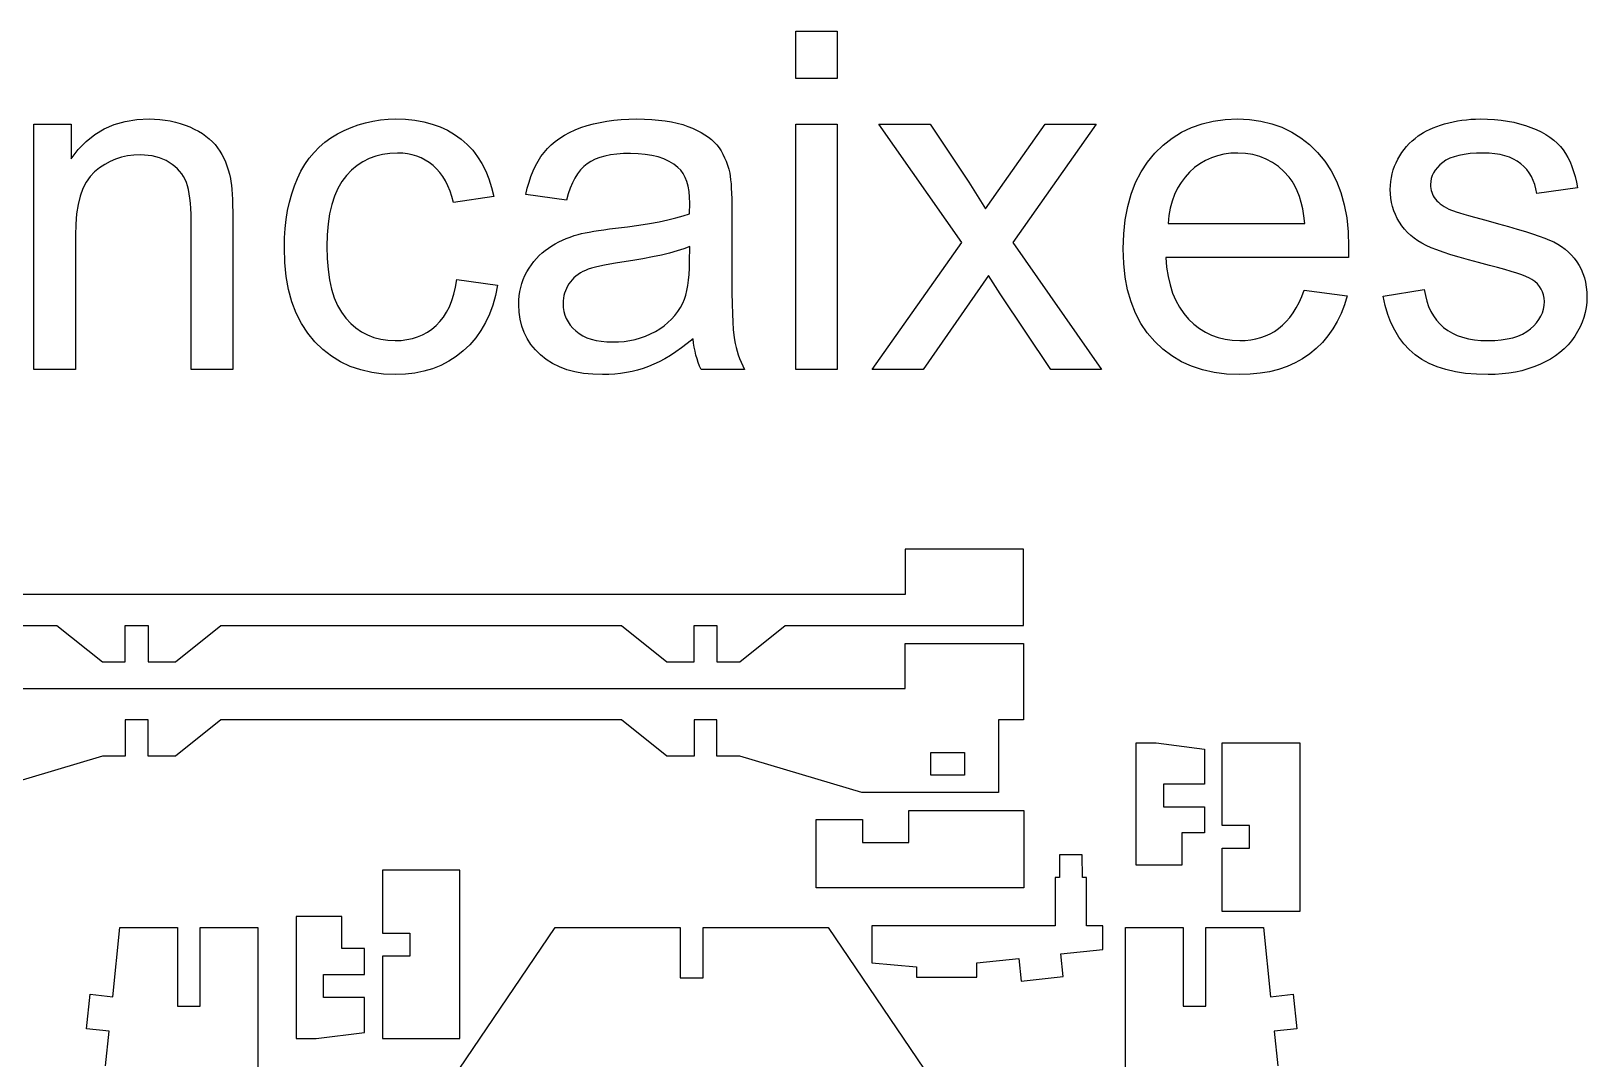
# Model space of a CAD drawing. Extents: x 205 to 1466, y -702 to 157.
# Drawn here: x 1145.7 to 1319.9, y -559.4 to -444.3 of the extents above; entities that cross this region are included whole.
import ezdxf

# ---------------------------------------------------------------- set-up
doc = ezdxf.new("R2010")
doc.units = 0
doc.layers.add('CAMADA_1', color=7, linetype='CONTINUOUS')

msp = doc.modelspace()

# ---------------------------------------------------------------- linework, layer by layer
at = {"layer": 'CAMADA_1', "color": 250}
for points in [[(1231.2872, -449.6229), (1231.2872, -444.3312), (1235.9439, -444.3312), (1235.9439, -449.6229), (1231.2872, -449.6229)], [(1231.2872, -449.6229), (1231.2872, -444.3312), (1235.9439, -444.3312), (1235.9439, -449.6229), (1231.2872, -449.6229)], [(1145.9679, -482.2196), (1145.9679, -454.7558), (1150.1483, -454.7558), (1150.1483, -458.654), (1150.9445, -457.6031), (1151.825, -456.6926), (1152.7896, -455.9225), (1153.8382, -455.2927), (1154.9707, -454.803), (1156.1871, -454.4533), (1157.4871, -454.2436), (1158.8708, -454.1737), (1159.486, -454.1877), (1160.088, -454.2298), (1160.677, -454.2998), (1161.2531, -454.3975), (1161.8164, -454.523), (1162.367, -454.676), (1162.905, -454.8566), (1163.4304, -455.0645), (1163.9335, -455.2951), (1164.4043, -455.5438), (1164.8426, -455.8102), (1165.2484, -456.0942), (1165.6214, -456.3955), (1165.9618, -456.714), (1166.2692, -457.0495), (1166.5437, -457.4017), (1166.7921, -457.7709), (1167.0215, -458.1573), (1167.2316, -458.5608), (1167.4223, -458.9815), (1167.5937, -459.419), (1167.7455, -459.8734), (1167.8777, -460.3446), (1167.9901, -460.8324), (1168.0492, -461.1867), (1168.1007, -461.6014), (1168.1446, -462.0764), (1168.1808, -462.6118), (1168.2091, -463.2075), (1168.2294, -463.8636), (1168.2417, -464.58), (1168.2458, -465.3568), (1168.2458, -482.2196), (1163.5892, -482.2196), (1163.5892, -465.5332), (1163.5809, -464.8445), (1163.556, -464.2005), (1163.5143, -463.6014), (1163.4558, -463.0472), (1163.3803, -462.5381), (1163.2878, -462.0742), (1163.1781, -461.6555), (1163.0512, -461.2822), (1162.9024, -460.9403), (1162.7272, -460.6158), (1162.5258, -460.3086), (1162.2982, -460.0189), (1162.0446, -459.7464), (1161.7651, -459.4913), (1161.4597, -459.2536), (1161.1285, -459.0333), (1160.7767, -458.8377), (1160.4095, -458.6679), (1160.0269, -458.524), (1159.6292, -458.406), (1159.2167, -458.314), (1158.7894, -458.2482), (1158.3478, -458.2086), (1157.8918, -458.1954), (1157.1638, -458.2248), (1156.4612, -458.313), (1155.7842, -458.46), (1155.1324, -458.6662), (1154.5059, -458.9314), (1153.9044, -459.2558), (1153.328, -459.6396), (1152.7765, -460.0828), (1152.2713, -460.6057), (1151.8338, -461.2351), (1151.4639, -461.9707), (1151.1615, -462.8124), (1150.9264, -463.7599), (1150.7587, -464.813), (1150.6581, -465.9716), (1150.6246, -467.2354), (1150.6246, -482.2196), (1145.9679, -482.2196)], [(1145.9679, -482.2196), (1145.9679, -454.7558), (1150.1483, -454.7558), (1150.1483, -458.654), (1150.9445, -457.6031), (1151.825, -456.6926), (1152.7896, -455.9225), (1153.8382, -455.2927), (1154.9707, -454.803), (1156.1871, -454.4533), (1157.4871, -454.2436), (1158.8708, -454.1737), (1159.486, -454.1877), (1160.088, -454.2298), (1160.677, -454.2998), (1161.2531, -454.3975), (1161.8164, -454.523), (1162.367, -454.676), (1162.905, -454.8566), (1163.4304, -455.0645), (1163.9335, -455.2951), (1164.4043, -455.5438), (1164.8426, -455.8102), (1165.2484, -456.0942), (1165.6214, -456.3955), (1165.9618, -456.714), (1166.2692, -457.0495), (1166.5437, -457.4017), (1166.7921, -457.7709), (1167.0215, -458.1573), (1167.2316, -458.5608), (1167.4223, -458.9815), (1167.5937, -459.419), (1167.7455, -459.8734), (1167.8777, -460.3446), (1167.9901, -460.8324), (1168.0492, -461.1867), (1168.1007, -461.6014), (1168.1446, -462.0764), (1168.1808, -462.6118), (1168.2091, -463.2075), (1168.2294, -463.8636), (1168.2417, -464.58), (1168.2458, -465.3568), (1168.2458, -482.2196), (1163.5892, -482.2196), (1163.5892, -465.5332), (1163.5809, -464.8445), (1163.556, -464.2005), (1163.5143, -463.6014), (1163.4558, -463.0472), (1163.3803, -462.5381), (1163.2878, -462.0742), (1163.1781, -461.6555), (1163.0512, -461.2822), (1162.9024, -460.9403), (1162.7272, -460.6158), (1162.5258, -460.3086), (1162.2982, -460.0189), (1162.0446, -459.7464), (1161.7651, -459.4913), (1161.4597, -459.2536), (1161.1285, -459.0333), (1160.7767, -458.8377), (1160.4095, -458.6679), (1160.0269, -458.524), (1159.6292, -458.406), (1159.2167, -458.314), (1158.7894, -458.2482), (1158.3478, -458.2086), (1157.8918, -458.1954), (1157.1638, -458.2248), (1156.4612, -458.313), (1155.7842, -458.46), (1155.1324, -458.6662), (1154.5059, -458.9314), (1153.9044, -459.2558), (1153.328, -459.6396), (1152.7765, -460.0828), (1152.2713, -460.6057), (1151.8338, -461.2351), (1151.4639, -461.9707), (1151.1615, -462.8124), (1150.9264, -463.7599), (1150.7587, -464.813), (1150.6581, -465.9716), (1150.6246, -467.2354), (1150.6246, -482.2196), (1145.9679, -482.2196)], [(1193.3372, -472.1654), (1197.888, -472.8004), (1197.6635, -473.9423), (1197.3668, -475.0199), (1196.9978, -476.0334), (1196.5563, -476.983), (1196.042, -477.869), (1195.4547, -478.6915), (1194.7942, -479.4508), (1194.0604, -480.147), (1193.2675, -480.77), (1192.4301, -481.3097), (1191.5486, -481.766), (1190.623, -482.1391), (1189.6535, -482.4291), (1188.6405, -482.6362), (1187.5841, -482.7603), (1186.4845, -482.8017), (1185.1132, -482.7442), (1183.8107, -482.5718), (1182.5769, -482.2845), (1181.4122, -481.8823), (1180.3164, -481.3651), (1179.2898, -480.733), (1178.3325, -479.986), (1177.4445, -479.124), (1176.6417, -478.155), (1175.9462, -477.0867), (1175.358, -475.9192), (1174.877, -474.6525), (1174.503, -473.2866), (1174.2361, -471.8215), (1174.0759, -470.2571), (1174.0226, -468.5936), (1174.0457, -467.5001), (1174.1151, -466.4419), (1174.2305, -465.4189), (1174.3919, -464.4308), (1174.5992, -463.4774), (1174.8523, -462.5586), (1175.1511, -461.674), (1175.4954, -460.8236), (1175.8865, -460.0191), (1176.3257, -459.2661), (1176.813, -458.5648), (1177.3486, -457.9154), (1177.9326, -457.3181), (1178.565, -456.773), (1179.246, -456.2805), (1179.9757, -455.8406), (1180.7347, -455.4499), (1181.5104, -455.1114), (1182.3028, -454.8249), (1183.1121, -454.5905), (1183.9383, -454.4081), (1184.7816, -454.2779), (1185.642, -454.1997), (1186.5197, -454.1737), (1187.6094, -454.2089), (1188.6492, -454.3144), (1189.6388, -454.4904), (1190.5778, -454.7371), (1191.4659, -455.0544), (1192.3029, -455.4425), (1193.0885, -455.9015), (1193.8222, -456.4315), (1194.5014, -457.0268), (1195.1169, -457.6816), (1195.6685, -458.3956), (1196.1561, -459.1689), (1196.5796, -460.0013), (1196.939, -460.8927), (1197.234, -461.843), (1197.4647, -462.8521), (1192.9667, -463.54), (1192.7893, -462.8702), (1192.5812, -462.2434), (1192.342, -461.6593), (1192.0716, -461.118), (1191.7697, -460.6192), (1191.4363, -460.1628), (1191.071, -459.7489), (1190.6737, -459.3772), (1190.2529, -459.0515), (1189.8105, -458.7688), (1189.3467, -458.5294), (1188.8613, -458.3333), (1188.3545, -458.1805), (1187.8261, -458.0713), (1187.2763, -458.0057), (1186.7049, -457.9838), (1185.8458, -458.0231), (1185.028, -458.1409), (1184.2513, -458.3373), (1183.5156, -458.6122), (1182.8209, -458.9656), (1182.1669, -459.3976), (1181.5537, -459.9082), (1180.9811, -460.4973), (1180.4664, -461.1741), (1180.0204, -461.9413), (1179.6429, -462.7993), (1179.3341, -463.7484), (1179.0939, -464.7888), (1178.9224, -465.9208), (1178.8194, -467.1449), (1178.7851, -468.4613), (1178.8182, -469.7962), (1178.9174, -471.0362), (1179.0827, -472.1812), (1179.3142, -473.2315), (1179.6119, -474.1871), (1179.9757, -475.0482), (1180.4056, -475.8148), (1180.9017, -476.487), (1181.454, -477.0732), (1182.0461, -477.5815), (1182.6777, -478.012), (1183.3491, -478.3644), (1184.0602, -478.6387), (1184.8109, -478.8347), (1185.6014, -478.9524), (1186.4315, -478.9917), (1187.105, -478.9656), (1187.7495, -478.8874), (1188.365, -478.7568), (1188.9517, -478.5739), (1189.5094, -478.3384), (1190.0381, -478.0504), (1190.5379, -477.7096), (1191.0088, -477.316), (1191.4474, -476.8708), (1191.8439, -476.3686), (1192.1982, -475.8095), (1192.5103, -475.1938), (1192.7803, -474.5214), (1193.0081, -473.7924), (1193.1937, -473.0071), (1193.3372, -472.1654)], [(1193.3372, -472.1654), (1197.888, -472.8004), (1197.6635, -473.9423), (1197.3668, -475.0199), (1196.9978, -476.0334), (1196.5563, -476.983), (1196.042, -477.869), (1195.4547, -478.6915), (1194.7942, -479.4508), (1194.0604, -480.147), (1193.2675, -480.77), (1192.4301, -481.3097), (1191.5486, -481.766), (1190.623, -482.1391), (1189.6535, -482.4291), (1188.6405, -482.6362), (1187.5841, -482.7603), (1186.4845, -482.8017), (1185.1132, -482.7442), (1183.8107, -482.5718), (1182.5769, -482.2845), (1181.4122, -481.8823), (1180.3164, -481.3651), (1179.2898, -480.733), (1178.3325, -479.986), (1177.4445, -479.124), (1176.6417, -478.155), (1175.9462, -477.0867), (1175.358, -475.9192), (1174.877, -474.6525), (1174.503, -473.2866), (1174.2361, -471.8215), (1174.0759, -470.2571), (1174.0226, -468.5936), (1174.0457, -467.5001), (1174.1151, -466.4419), (1174.2305, -465.4189), (1174.3919, -464.4308), (1174.5992, -463.4774), (1174.8523, -462.5586), (1175.1511, -461.674), (1175.4954, -460.8236), (1175.8865, -460.0191), (1176.3257, -459.2661), (1176.813, -458.5648), (1177.3486, -457.9154), (1177.9326, -457.3181), (1178.565, -456.773), (1179.246, -456.2805), (1179.9757, -455.8406), (1180.7347, -455.4499), (1181.5104, -455.1114), (1182.3028, -454.8249), (1183.1121, -454.5905), (1183.9383, -454.4081), (1184.7816, -454.2779), (1185.642, -454.1997), (1186.5197, -454.1737), (1187.6094, -454.2089), (1188.6492, -454.3144), (1189.6388, -454.4904), (1190.5778, -454.7371), (1191.4659, -455.0544), (1192.3029, -455.4425), (1193.0885, -455.9015), (1193.8222, -456.4315), (1194.5014, -457.0268), (1195.1169, -457.6816), (1195.6685, -458.3956), (1196.1561, -459.1689), (1196.5796, -460.0013), (1196.939, -460.8927), (1197.234, -461.843), (1197.4647, -462.8521), (1192.9667, -463.54), (1192.7893, -462.8702), (1192.5812, -462.2434), (1192.342, -461.6593), (1192.0716, -461.118), (1191.7697, -460.6192), (1191.4363, -460.1628), (1191.071, -459.7489), (1190.6737, -459.3772), (1190.2529, -459.0515), (1189.8105, -458.7688), (1189.3467, -458.5294), (1188.8613, -458.3333), (1188.3545, -458.1805), (1187.8261, -458.0713), (1187.2763, -458.0057), (1186.7049, -457.9838), (1185.8458, -458.0231), (1185.028, -458.1409), (1184.2513, -458.3373), (1183.5156, -458.6122), (1182.8209, -458.9656), (1182.1669, -459.3976), (1181.5537, -459.9082), (1180.9811, -460.4973), (1180.4664, -461.1741), (1180.0204, -461.9413), (1179.6429, -462.7993), (1179.3341, -463.7484), (1179.0939, -464.7888), (1178.9224, -465.9208), (1178.8194, -467.1449), (1178.7851, -468.4613), (1178.8182, -469.7962), (1178.9174, -471.0362), (1179.0827, -472.1812), (1179.3142, -473.2315), (1179.6119, -474.1871), (1179.9757, -475.0482), (1180.4056, -475.8148), (1180.9017, -476.487), (1181.454, -477.0732), (1182.0461, -477.5815), (1182.6777, -478.012), (1183.3491, -478.3644), (1184.0602, -478.6387), (1184.8109, -478.8347), (1185.6014, -478.9524), (1186.4315, -478.9917), (1187.105, -478.9656), (1187.7495, -478.8874), (1188.365, -478.7568), (1188.9517, -478.5739), (1189.5094, -478.3384), (1190.0381, -478.0504), (1190.5379, -477.7096), (1191.0088, -477.316), (1191.4474, -476.8708), (1191.8439, -476.3686), (1192.1982, -475.8095), (1192.5103, -475.1938), (1192.7803, -474.5214), (1193.0081, -473.7924), (1193.1937, -473.0071), (1193.3372, -472.1654)], [(1219.7955, -478.78), (1219.1502, -479.3117), (1218.5108, -479.8022), (1217.8773, -480.2519), (1217.25, -480.6608), (1216.6289, -481.0291), (1216.014, -481.3572), (1215.4056, -481.6452), (1214.8037, -481.8933), (1214.1997, -482.107), (1213.5848, -482.2919), (1212.959, -482.4481), (1212.3221, -482.5757), (1211.674, -482.6747), (1211.0147, -482.7453), (1210.3441, -482.7876), (1209.6619, -482.8017), (1208.5635, -482.7674), (1207.5304, -482.6643), (1206.5626, -482.4924), (1205.6601, -482.2516), (1204.8229, -481.9417), (1204.0511, -481.5627), (1203.3446, -481.1144), (1202.7034, -480.5968), (1202.1329, -480.0284), (1201.6384, -479.4212), (1201.2201, -478.7754), (1200.8778, -478.091), (1200.6115, -477.3681), (1200.4213, -476.607), (1200.3072, -475.8075), (1200.2692, -474.97), (1200.2837, -474.4727), (1200.3269, -473.9861), (1200.399, -473.5103), (1200.4996, -473.0452), (1200.6288, -472.5909), (1200.7864, -472.1473), (1200.9723, -471.7144), (1201.1864, -471.2923), (1201.4266, -470.8863), (1201.6842, -470.5016), (1201.9591, -470.138), (1202.2514, -469.7952), (1202.561, -469.4731), (1202.888, -469.1715), (1203.2324, -468.8901), (1203.5941, -468.6288), (1203.9732, -468.3849), (1204.3633, -468.156), (1204.7646, -467.9422), (1205.1772, -467.7436), (1205.6014, -467.5602), (1206.0374, -467.3923), (1206.4854, -467.2399), (1206.9455, -467.1031), (1207.3113, -467.0142), (1207.7209, -466.926), (1208.1741, -466.8384), (1208.6708, -466.7514), (1209.2109, -466.6647), (1209.7944, -466.5784), (1210.421, -466.4923), (1211.0907, -466.4063), (1212.4537, -466.2364), (1213.7246, -466.0577), (1214.903, -465.8703), (1215.9888, -465.6743), (1216.9816, -465.4701), (1217.881, -465.2579), (1218.6868, -465.0378), (1219.3986, -464.81), (1219.425, -463.6017), (1219.4043, -462.92), (1219.3423, -462.2904), (1219.239, -461.7128), (1219.0943, -461.1874), (1218.9083, -460.714), (1218.6809, -460.2928), (1218.4122, -459.9236), (1218.1021, -459.6065), (1217.6284, -459.2377), (1217.1001, -458.9185), (1216.5176, -458.6486), (1215.8807, -458.428), (1215.1897, -458.2567), (1214.4447, -458.1344), (1213.6457, -458.0611), (1212.7928, -458.0367), (1211.9962, -458.0549), (1211.2534, -458.1093), (1210.5646, -458.1999), (1209.9298, -458.3266), (1209.3492, -458.4893), (1208.8228, -458.6878), (1208.3508, -458.9221), (1207.9333, -459.192), (1207.5529, -459.5075), (1207.1988, -459.8784), (1206.8707, -460.305), (1206.5685, -460.7872), (1206.2919, -461.3253), (1206.0407, -461.9193), (1205.8148, -462.5693), (1205.6138, -463.2754), (1201.063, -462.6404), (1201.2309, -461.9269), (1201.4236, -461.2482), (1201.6414, -460.6044), (1201.8843, -459.9957), (1202.1524, -459.4221), (1202.4459, -458.8837), (1202.7647, -458.3807), (1203.1091, -457.9132), (1203.4861, -457.4766), (1203.9028, -457.0663), (1204.3592, -456.682), (1204.8553, -456.3235), (1205.3911, -455.9907), (1205.9666, -455.6833), (1206.5817, -455.4011), (1207.2366, -455.1439), (1207.922, -454.9174), (1208.6351, -454.7207), (1209.3758, -454.554), (1210.1437, -454.4174), (1210.9384, -454.3109), (1211.7597, -454.2348), (1212.6072, -454.189), (1213.4807, -454.1737), (1214.3402, -454.1865), (1215.159, -454.2251), (1215.9372, -454.2895), (1216.6745, -454.3799), (1217.3708, -454.4963), (1218.0262, -454.6389), (1218.6404, -454.8077), (1219.2134, -455.0028), (1219.7446, -455.2174), (1220.24, -455.4446), (1220.6995, -455.6846), (1221.1228, -455.9376), (1221.5097, -456.2039), (1221.86, -456.4836), (1222.1736, -456.777), (1222.4501, -457.0842), (1222.6986, -457.4087), (1222.928, -457.7539), (1223.1384, -458.1198), (1223.3298, -458.5063), (1223.5022, -458.9135), (1223.6556, -459.3414), (1223.79, -459.79), (1223.9053, -460.2592), (1223.9582, -460.5866), (1224.0044, -460.9734), (1224.0438, -461.4196), (1224.0762, -461.925), (1224.1016, -462.4894), (1224.1199, -463.113), (1224.1309, -463.7954), (1224.1346, -464.5366), (1224.1346, -470.7102), (1224.1391, -472.2531), (1224.1528, -473.6473), (1224.1755, -474.8932), (1224.2074, -475.9908), (1224.2483, -476.9405), (1224.2983, -477.7423), (1224.3575, -478.3966), (1224.4257, -478.9035), (1224.5046, -479.3343), (1224.6022, -479.7602), (1224.7182, -480.1814), (1224.8523, -480.5979), (1225.0042, -481.0099), (1225.1735, -481.4175), (1225.36, -481.8206), (1225.5634, -482.2196), (1220.695, -482.2196), (1220.5276, -481.8446), (1220.3759, -481.4539), (1220.2399, -481.0476), (1220.1196, -480.6255), (1220.015, -480.1877), (1219.9261, -479.7342), (1219.853, -479.2649), (1219.7955, -478.78)], [(1219.7955, -478.78), (1219.1502, -479.3117), (1218.5108, -479.8022), (1217.8773, -480.2519), (1217.25, -480.6608), (1216.6289, -481.0291), (1216.014, -481.3572), (1215.4056, -481.6452), (1214.8037, -481.8933), (1214.1997, -482.107), (1213.5848, -482.2919), (1212.959, -482.4481), (1212.3221, -482.5757), (1211.674, -482.6747), (1211.0147, -482.7453), (1210.3441, -482.7876), (1209.6619, -482.8017), (1208.5635, -482.7674), (1207.5304, -482.6643), (1206.5626, -482.4924), (1205.6601, -482.2516), (1204.8229, -481.9417), (1204.0511, -481.5627), (1203.3446, -481.1144), (1202.7034, -480.5968), (1202.1329, -480.0284), (1201.6384, -479.4212), (1201.2201, -478.7754), (1200.8778, -478.091), (1200.6115, -477.3681), (1200.4213, -476.607), (1200.3072, -475.8075), (1200.2692, -474.97), (1200.2837, -474.4727), (1200.3269, -473.9861), (1200.399, -473.5103), (1200.4996, -473.0452), (1200.6288, -472.5909), (1200.7864, -472.1473), (1200.9723, -471.7144), (1201.1864, -471.2923), (1201.4266, -470.8863), (1201.6842, -470.5016), (1201.9591, -470.138), (1202.2514, -469.7952), (1202.561, -469.4731), (1202.888, -469.1715), (1203.2324, -468.8901), (1203.5941, -468.6288), (1203.9732, -468.3849), (1204.3633, -468.156), (1204.7646, -467.9422), (1205.1772, -467.7436), (1205.6014, -467.5602), (1206.0374, -467.3923), (1206.4854, -467.2399), (1206.9455, -467.1031), (1207.3113, -467.0142), (1207.7209, -466.926), (1208.1741, -466.8384), (1208.6708, -466.7514), (1209.2109, -466.6647), (1209.7944, -466.5784), (1210.421, -466.4923), (1211.0907, -466.4063), (1212.4537, -466.2364), (1213.7246, -466.0577), (1214.903, -465.8703), (1215.9888, -465.6743), (1216.9816, -465.4701), (1217.881, -465.2579), (1218.6868, -465.0378), (1219.3986, -464.81), (1219.425, -463.6017), (1219.4043, -462.92), (1219.3423, -462.2904), (1219.239, -461.7128), (1219.0943, -461.1874), (1218.9083, -460.714), (1218.6809, -460.2928), (1218.4122, -459.9236), (1218.1021, -459.6065), (1217.6284, -459.2377), (1217.1001, -458.9185), (1216.5176, -458.6486), (1215.8807, -458.428), (1215.1897, -458.2567), (1214.4447, -458.1344), (1213.6457, -458.0611), (1212.7928, -458.0367), (1211.9962, -458.0549), (1211.2534, -458.1093), (1210.5646, -458.1999), (1209.9298, -458.3266), (1209.3492, -458.4893), (1208.8228, -458.6878), (1208.3508, -458.9221), (1207.9333, -459.192), (1207.5529, -459.5075), (1207.1988, -459.8784), (1206.8707, -460.305), (1206.5685, -460.7872), (1206.2919, -461.3253), (1206.0407, -461.9193), (1205.8148, -462.5693), (1205.6138, -463.2754), (1201.063, -462.6404), (1201.2309, -461.9269), (1201.4236, -461.2482), (1201.6414, -460.6044), (1201.8843, -459.9957), (1202.1524, -459.4221), (1202.4459, -458.8837), (1202.7647, -458.3807), (1203.1091, -457.9132), (1203.4861, -457.4766), (1203.9028, -457.0663), (1204.3592, -456.682), (1204.8553, -456.3235), (1205.3911, -455.9907), (1205.9666, -455.6833), (1206.5817, -455.4011), (1207.2366, -455.1439), (1207.922, -454.9174), (1208.6351, -454.7207), (1209.3758, -454.554), (1210.1437, -454.4174), (1210.9384, -454.3109), (1211.7597, -454.2348), (1212.6072, -454.189), (1213.4807, -454.1737), (1214.3402, -454.1865), (1215.159, -454.2251), (1215.9372, -454.2895), (1216.6745, -454.3799), (1217.3708, -454.4963), (1218.0262, -454.6389), (1218.6404, -454.8077), (1219.2134, -455.0028), (1219.7446, -455.2174), (1220.24, -455.4446), (1220.6995, -455.6846), (1221.1228, -455.9376), (1221.5097, -456.2039), (1221.86, -456.4836), (1222.1736, -456.777), (1222.4501, -457.0842), (1222.6986, -457.4087), (1222.928, -457.7539), (1223.1384, -458.1198), (1223.3298, -458.5063), (1223.5022, -458.9135), (1223.6556, -459.3414), (1223.79, -459.79), (1223.9053, -460.2592), (1223.9582, -460.5866), (1224.0044, -460.9734), (1224.0438, -461.4196), (1224.0762, -461.925), (1224.1016, -462.4894), (1224.1199, -463.113), (1224.1309, -463.7954), (1224.1346, -464.5366), (1224.1346, -470.7102), (1224.1391, -472.2531), (1224.1528, -473.6473), (1224.1755, -474.8932), (1224.2074, -475.9908), (1224.2483, -476.9405), (1224.2983, -477.7423), (1224.3575, -478.3966), (1224.4257, -478.9035), (1224.5046, -479.3343), (1224.6022, -479.7602), (1224.7182, -480.1814), (1224.8523, -480.5979), (1225.0042, -481.0099), (1225.1735, -481.4175), (1225.36, -481.8206), (1225.5634, -482.2196), (1220.695, -482.2196), (1220.5276, -481.8446), (1220.3759, -481.4539), (1220.2399, -481.0476), (1220.1196, -480.6255), (1220.015, -480.1877), (1219.9261, -479.7342), (1219.853, -479.2649), (1219.7955, -478.78)], [(1288.2343, -473.3296), (1293.0497, -473.9646), (1292.738, -474.9841), (1292.3653, -475.9454), (1291.9315, -476.8485), (1291.4369, -477.6931), (1290.8815, -478.4789), (1290.2654, -479.2059), (1289.5888, -479.8737), (1288.8517, -480.4822), (1288.0579, -481.025), (1287.2111, -481.4957), (1286.3112, -481.8944), (1285.3581, -482.2207), (1284.3516, -482.4747), (1283.2917, -482.6563), (1282.1783, -482.7653), (1281.0112, -482.8017), (1279.5486, -482.7438), (1278.1636, -482.5702), (1276.8564, -482.2808), (1275.627, -481.8757), (1274.4752, -481.3548), (1273.4011, -480.7181), (1272.4048, -479.9657), (1271.4862, -479.0975), (1270.6614, -478.1277), (1269.9466, -477.0638), (1269.3418, -475.9061), (1268.847, -474.6547), (1268.4621, -473.3099), (1268.1871, -471.8719), (1268.0222, -470.3408), (1267.9672, -468.717), (1268.0226, -467.0386), (1268.1889, -465.4563), (1268.4662, -463.9703), (1268.8547, -462.5809), (1269.3543, -461.2882), (1269.9652, -460.0925), (1270.6876, -458.9938), (1271.5215, -457.9926), (1272.4442, -457.0967), (1273.4331, -456.3206), (1274.4881, -455.6642), (1275.6093, -455.1274), (1276.7966, -454.71), (1278.0501, -454.412), (1279.3697, -454.2333), (1280.7554, -454.1737), (1282.0965, -454.232), (1283.3748, -454.407), (1284.5902, -454.6988), (1285.7428, -455.1075), (1286.8326, -455.6332), (1287.8595, -456.2759), (1288.8236, -457.0359), (1289.7248, -457.9132), (1290.5404, -458.8967), (1291.2477, -459.9753), (1291.8464, -461.149), (1292.3365, -462.4177), (1292.7178, -463.7816), (1292.9904, -465.2405), (1293.1539, -466.7945), (1293.2085, -468.4436), (1293.182, -469.6783), (1272.7297, -469.6783), (1272.8273, -470.7734), (1272.988, -471.803), (1273.2119, -472.7668), (1273.4992, -473.6648), (1273.8503, -474.4965), (1274.2652, -475.2619), (1274.7441, -475.9607), (1275.2874, -476.5928), (1275.8777, -477.1542), (1276.5042, -477.6411), (1277.1666, -478.0533), (1277.8648, -478.3909), (1278.5986, -478.6536), (1279.3677, -478.8414), (1280.172, -478.9541), (1281.0112, -478.9917), (1281.6379, -478.9706), (1282.2413, -478.9074), (1282.8214, -478.8019), (1283.3781, -478.6544), (1283.9112, -478.4646), (1284.4206, -478.2327), (1284.9062, -477.9586), (1285.368, -477.6423), (1285.8091, -477.2797), (1286.2264, -476.8667), (1286.6199, -476.4033), (1286.9897, -475.8895), (1287.3359, -475.3251), (1287.6587, -474.7104), (1287.9581, -474.0452), (1288.2343, -473.3296)], [(1288.2343, -473.3296), (1293.0497, -473.9646), (1292.738, -474.9841), (1292.3653, -475.9454), (1291.9315, -476.8485), (1291.4369, -477.6931), (1290.8815, -478.4789), (1290.2654, -479.2059), (1289.5888, -479.8737), (1288.8517, -480.4822), (1288.0579, -481.025), (1287.2111, -481.4957), (1286.3112, -481.8944), (1285.3581, -482.2207), (1284.3516, -482.4747), (1283.2917, -482.6563), (1282.1783, -482.7653), (1281.0112, -482.8017), (1279.5486, -482.7438), (1278.1636, -482.5702), (1276.8564, -482.2808), (1275.627, -481.8757), (1274.4752, -481.3548), (1273.4011, -480.7181), (1272.4048, -479.9657), (1271.4862, -479.0975), (1270.6614, -478.1277), (1269.9466, -477.0638), (1269.3418, -475.9061), (1268.847, -474.6547), (1268.4621, -473.3099), (1268.1871, -471.8719), (1268.0222, -470.3408), (1267.9672, -468.717), (1268.0226, -467.0386), (1268.1889, -465.4563), (1268.4662, -463.9703), (1268.8547, -462.5809), (1269.3543, -461.2882), (1269.9652, -460.0925), (1270.6876, -458.9938), (1271.5215, -457.9926), (1272.4442, -457.0967), (1273.4331, -456.3206), (1274.4881, -455.6642), (1275.6093, -455.1274), (1276.7966, -454.71), (1278.0501, -454.412), (1279.3697, -454.2333), (1280.7554, -454.1737), (1282.0965, -454.232), (1283.3748, -454.407), (1284.5902, -454.6988), (1285.7428, -455.1075), (1286.8326, -455.6332), (1287.8595, -456.2759), (1288.8236, -457.0359), (1289.7248, -457.9132), (1290.5404, -458.8967), (1291.2477, -459.9753), (1291.8464, -461.149), (1292.3365, -462.4177), (1292.7178, -463.7816), (1292.9904, -465.2405), (1293.1539, -466.7945), (1293.2085, -468.4436), (1293.182, -469.6783), (1272.7297, -469.6783), (1272.8273, -470.7734), (1272.988, -471.803), (1273.2119, -472.7668), (1273.4992, -473.6648), (1273.8503, -474.4965), (1274.2652, -475.2619), (1274.7441, -475.9607), (1275.2874, -476.5928), (1275.8777, -477.1542), (1276.5042, -477.6411), (1277.1666, -478.0533), (1277.8648, -478.3909), (1278.5986, -478.6536), (1279.3677, -478.8414), (1280.172, -478.9541), (1281.0112, -478.9917), (1281.6379, -478.9706), (1282.2413, -478.9074), (1282.8214, -478.8019), (1283.3781, -478.6544), (1283.9112, -478.4646), (1284.4206, -478.2327), (1284.9062, -477.9586), (1285.368, -477.6423), (1285.8091, -477.2797), (1286.2264, -476.8667), (1286.6199, -476.4033), (1286.9897, -475.8895), (1287.3359, -475.3251), (1287.6587, -474.7104), (1287.9581, -474.0452), (1288.2343, -473.3296)], [(1297.0802, -474.0175), (1301.684, -473.2767), (1301.8018, -473.9477), (1301.9633, -474.5782), (1302.1684, -475.1685), (1302.4171, -475.7186), (1302.7091, -476.2285), (1303.0445, -476.6985), (1303.423, -477.1285), (1303.8447, -477.5188), (1304.3102, -477.8632), (1304.8201, -478.162), (1305.3742, -478.4151), (1305.9724, -478.6224), (1306.6144, -478.7838), (1307.3, -478.8992), (1308.0291, -478.9686), (1308.8013, -478.9917), (1309.5789, -478.9714), (1310.3046, -478.9105), (1310.9784, -478.8089), (1311.6004, -478.6665), (1312.1707, -478.4831), (1312.6894, -478.2587), (1313.1567, -477.9932), (1313.5726, -477.6864), (1313.9356, -477.3549), (1314.2505, -477.0085), (1314.5172, -476.6475), (1314.7357, -476.272), (1314.9058, -475.8819), (1315.0274, -475.4775), (1315.1004, -475.0589), (1315.1248, -474.6261), (1315.1029, -474.2429), (1315.0373, -473.8804), (1314.9281, -473.5388), (1314.7753, -473.2182), (1314.5792, -472.9187), (1314.3397, -472.6404), (1314.0571, -472.3834), (1313.7313, -472.1478), (1313.4428, -471.9874), (1313.0666, -471.8168), (1312.6027, -471.6359), (1312.0512, -471.4444), (1311.4121, -471.2422), (1310.6853, -471.0291), (1309.8709, -470.8048), (1308.9688, -470.5691), (1307.7413, -470.2537), (1306.6121, -469.949), (1305.5808, -469.655), (1304.6473, -469.3719), (1303.8113, -469.0994), (1303.0727, -468.8377), (1302.4313, -468.5868), (1301.8868, -468.3466), (1301.4089, -468.0977), (1300.9608, -467.8271), (1300.5424, -467.5346), (1300.1538, -467.2199), (1299.7949, -466.8829), (1299.4659, -466.5234), (1299.1665, -466.1412), (1298.897, -465.736), (1298.6581, -465.3168), (1298.4507, -464.8862), (1298.2749, -464.4442), (1298.1308, -463.9909), (1298.0186, -463.5264), (1297.9383, -463.0509), (1297.8901, -462.5645), (1297.874, -462.0672), (1297.8872, -461.612), (1297.9268, -461.1658), (1297.9926, -460.7285), (1298.0846, -460.3), (1298.2026, -459.8802), (1298.3465, -459.4689), (1298.5163, -459.0661), (1298.7118, -458.6717), (1298.9326, -458.2897), (1299.1717, -457.9243), (1299.4291, -457.5753), (1299.7051, -457.243), (1299.9997, -456.9271), (1300.313, -456.6278), (1300.6451, -456.345), (1300.9961, -456.0788), (1301.2797, -455.8841), (1301.5879, -455.6968), (1301.9208, -455.5169), (1302.2782, -455.3446), (1302.6599, -455.1796), (1303.066, -455.0221), (1303.4963, -454.872), (1303.9506, -454.7294), (1304.424, -454.5992), (1304.905, -454.4863), (1305.3939, -454.3908), (1305.8909, -454.3127), (1306.3961, -454.2519), (1306.9098, -454.2084), (1307.4321, -454.1824), (1307.9634, -454.1737), (1308.758, -454.1882), (1309.5278, -454.2317), (1310.2727, -454.3044), (1310.9929, -454.4063), (1311.6883, -454.5376), (1312.3588, -454.6983), (1313.0046, -454.8886), (1313.6255, -455.1086), (1314.2171, -455.3508), (1314.7683, -455.6144), (1315.2792, -455.899), (1315.7499, -456.2044), (1316.1805, -456.5306), (1316.5711, -456.8772), (1316.9218, -457.2441), (1317.2327, -457.631), (1317.5097, -458.0477), (1317.7649, -458.4976), (1317.9982, -458.9808), (1318.2094, -459.4974), (1318.3983, -460.0475), (1318.5647, -460.6311), (1318.7083, -461.2485), (1318.829, -461.8996), (1314.2781, -462.5346), (1314.1835, -462.0133), (1314.0517, -461.521), (1313.883, -461.0579), (1313.6773, -460.6241), (1313.4349, -460.2196), (1313.1557, -459.8445), (1312.84, -459.499), (1312.4878, -459.1832), (1312.0983, -458.9012), (1311.6707, -458.6572), (1311.2049, -458.451), (1310.7007, -458.2825), (1310.1581, -458.1517), (1309.577, -458.0583), (1308.9572, -458.0024), (1308.2986, -457.9838), (1307.5297, -458.0003), (1306.8172, -458.0499), (1306.1613, -458.1326), (1305.5623, -458.2484), (1305.0204, -458.3972), (1304.5357, -458.5791), (1304.1085, -458.794), (1303.7389, -459.0421), (1303.4194, -459.3124), (1303.1421, -459.5943), (1302.9072, -459.8875), (1302.7148, -460.1919), (1302.5649, -460.5076), (1302.4578, -460.8343), (1302.3934, -461.1719), (1302.3719, -461.5204), (1302.3806, -461.7428), (1302.4068, -461.9601), (1302.4505, -462.1723), (1302.5119, -462.3792), (1302.5911, -462.5807), (1302.6881, -462.7767), (1302.8032, -462.9671), (1302.9363, -463.1519), (1303.0885, -463.3334), (1303.2606, -463.5073), (1303.4528, -463.6736), (1303.6651, -463.8322), (1303.8976, -463.9828), (1304.1506, -464.1256), (1304.4239, -464.2602), (1304.7179, -464.3867), (1304.935, -464.4632), (1305.2359, -464.5603), (1305.6209, -464.6781), (1306.0904, -464.8166), (1306.6446, -464.9758), (1307.2839, -465.1556), (1308.0086, -465.3561), (1308.8189, -465.5773), (1310.0029, -465.8977), (1311.0943, -466.2037), (1312.0931, -466.4954), (1312.9993, -466.7723), (1313.8129, -467.0344), (1314.5339, -467.2814), (1315.1623, -467.513), (1315.6981, -467.7292), (1316.1744, -467.9499), (1316.6241, -468.1952), (1317.0475, -468.4646), (1317.4443, -468.7578), (1317.8147, -469.0747), (1318.1587, -469.4147), (1318.4762, -469.7778), (1318.7672, -470.1634), (1319.0306, -470.5756), (1319.2585, -471.0119), (1319.4511, -471.4723), (1319.6084, -471.9571), (1319.7306, -472.4662), (1319.8177, -472.9998), (1319.8699, -473.5581), (1319.8873, -474.141), (1319.8662, -474.7156), (1319.8028, -475.282), (1319.6971, -475.8401), (1319.5489, -476.39), (1319.358, -476.9315), (1319.1246, -477.4648), (1318.8483, -477.9898), (1318.5291, -478.5066), (1318.1698, -479.0048), (1317.7734, -479.474), (1317.3397, -479.9143), (1316.8688, -480.3256), (1316.3608, -480.708), (1315.8155, -481.0615), (1315.233, -481.386), (1314.6133, -481.6816), (1313.9613, -481.945), (1313.2887, -482.1729), (1312.5954, -482.3655), (1311.8815, -482.5228), (1311.1468, -482.645), (1310.3915, -482.7321), (1309.6156, -482.7843), (1308.8189, -482.8017), (1307.522, -482.767), (1306.304, -482.6629), (1305.1648, -482.4896), (1304.1049, -482.2472), (1303.1243, -481.9357), (1302.2233, -481.5552), (1301.4021, -481.106), (1300.6609, -480.588), (1299.9916, -479.9993), (1299.3858, -479.3443), (1298.8435, -478.623), (1298.3646, -477.8352), (1297.9489, -476.9809), (1297.5963, -476.0599), (1297.3068, -475.0721), (1297.0802, -474.0175)], [(1297.0802, -474.0175), (1301.684, -473.2767), (1301.8018, -473.9477), (1301.9633, -474.5782), (1302.1684, -475.1685), (1302.4171, -475.7186), (1302.7091, -476.2285), (1303.0445, -476.6985), (1303.423, -477.1285), (1303.8447, -477.5188), (1304.3102, -477.8632), (1304.8201, -478.162), (1305.3742, -478.4151), (1305.9724, -478.6224), (1306.6144, -478.7838), (1307.3, -478.8992), (1308.0291, -478.9686), (1308.8013, -478.9917), (1309.5789, -478.9714), (1310.3046, -478.9105), (1310.9784, -478.8089), (1311.6004, -478.6665), (1312.1707, -478.4831), (1312.6894, -478.2587), (1313.1567, -477.9932), (1313.5726, -477.6864), (1313.9356, -477.3549), (1314.2505, -477.0085), (1314.5172, -476.6475), (1314.7357, -476.272), (1314.9058, -475.8819), (1315.0274, -475.4775), (1315.1004, -475.0589), (1315.1248, -474.6261), (1315.1029, -474.2429), (1315.0373, -473.8804), (1314.9281, -473.5388), (1314.7753, -473.2182), (1314.5792, -472.9187), (1314.3397, -472.6404), (1314.0571, -472.3834), (1313.7313, -472.1478), (1313.4428, -471.9874), (1313.0666, -471.8168), (1312.6027, -471.6359), (1312.0512, -471.4444), (1311.4121, -471.2422), (1310.6853, -471.0291), (1309.8709, -470.8048), (1308.9688, -470.5691), (1307.7413, -470.2537), (1306.6121, -469.949), (1305.5808, -469.655), (1304.6473, -469.3719), (1303.8113, -469.0994), (1303.0727, -468.8377), (1302.4313, -468.5868), (1301.8868, -468.3466), (1301.4089, -468.0977), (1300.9608, -467.8271), (1300.5424, -467.5346), (1300.1538, -467.2199), (1299.7949, -466.8829), (1299.4659, -466.5234), (1299.1665, -466.1412), (1298.897, -465.736), (1298.6581, -465.3168), (1298.4507, -464.8862), (1298.2749, -464.4442), (1298.1308, -463.9909), (1298.0186, -463.5264), (1297.9383, -463.0509), (1297.8901, -462.5645), (1297.874, -462.0672), (1297.8872, -461.612), (1297.9268, -461.1658), (1297.9926, -460.7285), (1298.0846, -460.3), (1298.2026, -459.8802), (1298.3465, -459.4689), (1298.5163, -459.0661), (1298.7118, -458.6717), (1298.9326, -458.2897), (1299.1717, -457.9243), (1299.4291, -457.5753), (1299.7051, -457.243), (1299.9997, -456.9271), (1300.313, -456.6278), (1300.6451, -456.345), (1300.9961, -456.0788), (1301.2797, -455.8841), (1301.5879, -455.6968), (1301.9208, -455.5169), (1302.2782, -455.3446), (1302.6599, -455.1796), (1303.066, -455.0221), (1303.4963, -454.872), (1303.9506, -454.7294), (1304.424, -454.5992), (1304.905, -454.4863), (1305.3939, -454.3908), (1305.8909, -454.3127), (1306.3961, -454.2519), (1306.9098, -454.2084), (1307.4321, -454.1824), (1307.9634, -454.1737), (1308.758, -454.1882), (1309.5278, -454.2317), (1310.2727, -454.3044), (1310.9929, -454.4063), (1311.6883, -454.5376), (1312.3588, -454.6983), (1313.0046, -454.8886), (1313.6255, -455.1086), (1314.2171, -455.3508), (1314.7683, -455.6144), (1315.2792, -455.899), (1315.7499, -456.2044), (1316.1805, -456.5306), (1316.5711, -456.8772), (1316.9218, -457.2441), (1317.2327, -457.631), (1317.5097, -458.0477), (1317.7649, -458.4976), (1317.9982, -458.9808), (1318.2094, -459.4974), (1318.3983, -460.0475), (1318.5647, -460.6311), (1318.7083, -461.2485), (1318.829, -461.8996), (1314.2781, -462.5346), (1314.1835, -462.0133), (1314.0517, -461.521), (1313.883, -461.0579), (1313.6773, -460.6241), (1313.4349, -460.2196), (1313.1557, -459.8445), (1312.84, -459.499), (1312.4878, -459.1832), (1312.0983, -458.9012), (1311.6707, -458.6572), (1311.2049, -458.451), (1310.7007, -458.2825), (1310.1581, -458.1517), (1309.577, -458.0583), (1308.9572, -458.0024), (1308.2986, -457.9838), (1307.5297, -458.0003), (1306.8172, -458.0499), (1306.1613, -458.1326), (1305.5623, -458.2484), (1305.0204, -458.3972), (1304.5357, -458.5791), (1304.1085, -458.794), (1303.7389, -459.0421), (1303.4194, -459.3124), (1303.1421, -459.5943), (1302.9072, -459.8875), (1302.7148, -460.1919), (1302.5649, -460.5076), (1302.4578, -460.8343), (1302.3934, -461.1719), (1302.3719, -461.5204), (1302.3806, -461.7428), (1302.4068, -461.9601), (1302.4505, -462.1723), (1302.5119, -462.3792), (1302.5911, -462.5807), (1302.6881, -462.7767), (1302.8032, -462.9671), (1302.9363, -463.1519), (1303.0885, -463.3334), (1303.2606, -463.5073), (1303.4528, -463.6736), (1303.6651, -463.8322), (1303.8976, -463.9828), (1304.1506, -464.1256), (1304.4239, -464.2602), (1304.7179, -464.3867), (1304.935, -464.4632), (1305.2359, -464.5603), (1305.6209, -464.6781), (1306.0904, -464.8166), (1306.6446, -464.9758), (1307.2839, -465.1556), (1308.0086, -465.3561), (1308.8189, -465.5773), (1310.0029, -465.8977), (1311.0943, -466.2037), (1312.0931, -466.4954), (1312.9993, -466.7723), (1313.8129, -467.0344), (1314.5339, -467.2814), (1315.1623, -467.513), (1315.6981, -467.7292), (1316.1744, -467.9499), (1316.6241, -468.1952), (1317.0475, -468.4646), (1317.4443, -468.7578), (1317.8147, -469.0747), (1318.1587, -469.4147), (1318.4762, -469.7778), (1318.7672, -470.1634), (1319.0306, -470.5756), (1319.2585, -471.0119), (1319.4511, -471.4723), (1319.6084, -471.9571), (1319.7306, -472.4662), (1319.8177, -472.9998), (1319.8699, -473.5581), (1319.8873, -474.141), (1319.8662, -474.7156), (1319.8028, -475.282), (1319.6971, -475.8401), (1319.5489, -476.39), (1319.358, -476.9315), (1319.1246, -477.4648), (1318.8483, -477.9898), (1318.5291, -478.5066), (1318.1698, -479.0048), (1317.7734, -479.474), (1317.3397, -479.9143), (1316.8688, -480.3256), (1316.3608, -480.708), (1315.8155, -481.0615), (1315.233, -481.386), (1314.6133, -481.6816), (1313.9613, -481.945), (1313.2887, -482.1729), (1312.5954, -482.3655), (1311.8815, -482.5228), (1311.1468, -482.645), (1310.3915, -482.7321), (1309.6156, -482.7843), (1308.8189, -482.8017), (1307.522, -482.767), (1306.304, -482.6629), (1305.1648, -482.4896), (1304.1049, -482.2472), (1303.1243, -481.9357), (1302.2233, -481.5552), (1301.4021, -481.106), (1300.6609, -480.588), (1299.9916, -479.9993), (1299.3858, -479.3443), (1298.8435, -478.623), (1298.3646, -477.8352), (1297.9489, -476.9809), (1297.5963, -476.0599), (1297.3068, -475.0721), (1297.0802, -474.0175)], [(1231.2872, -482.2196), (1231.2872, -454.7558), (1235.9439, -454.7558), (1235.9439, -482.2196), (1231.2872, -482.2196)], [(1231.2872, -482.2196), (1231.2872, -454.7558), (1235.9439, -454.7558), (1235.9439, -482.2196), (1231.2872, -482.2196)], [(1239.8685, -482.2196), (1249.8962, -467.9938), (1240.6093, -454.7558), (1246.3332, -454.7558), (1250.6723, -461.2381), (1252.5597, -464.2191), (1254.6675, -461.2293), (1259.236, -454.7558), (1264.9246, -454.7558), (1255.5848, -467.9938), (1265.5331, -482.2196), (1259.871, -482.2196), (1254.1913, -473.7529), (1252.8948, -471.7156), (1245.557, -482.2196), (1239.8685, -482.2196)], [(1239.8685, -482.2196), (1249.8962, -467.9938), (1240.6093, -454.7558), (1246.3332, -454.7558), (1250.6723, -461.2381), (1252.5597, -464.2191), (1254.6675, -461.2293), (1259.236, -454.7558), (1264.9246, -454.7558), (1255.5848, -467.9938), (1265.5331, -482.2196), (1259.871, -482.2196), (1254.1913, -473.7529), (1252.8948, -471.7156), (1245.557, -482.2196), (1239.8685, -482.2196)], [(1272.9943, -465.8683), (1288.2872, -465.8683), (1288.193, -465.0291), (1288.0626, -464.2443), (1287.8963, -463.5139), (1287.6941, -462.8377), (1287.4565, -462.2157), (1287.1834, -461.6478), (1286.8753, -461.1338), (1286.5322, -460.6737), (1285.9588, -460.0441), (1285.3435, -459.4981), (1284.6864, -459.0358), (1283.9878, -458.6574), (1283.2478, -458.3628), (1282.4667, -458.1523), (1281.6447, -458.0259), (1280.7819, -457.9838), (1279.9976, -458.0173), (1279.2455, -458.1177), (1278.5254, -458.2852), (1277.8373, -458.5196), (1277.181, -458.8209), (1276.5564, -459.1893), (1275.9634, -459.6246), (1275.402, -460.1269), (1274.8898, -460.6854), (1274.4379, -461.2894), (1274.0464, -461.9388), (1273.7153, -462.6338), (1273.4445, -463.3742), (1273.2341, -464.1601), (1273.084, -464.9915), (1272.9943, -465.8683)], [(1272.9943, -465.8683), (1288.2872, -465.8683), (1288.193, -465.0291), (1288.0626, -464.2443), (1287.8963, -463.5139), (1287.6941, -462.8377), (1287.4565, -462.2157), (1287.1834, -461.6478), (1286.8753, -461.1338), (1286.5322, -460.6737), (1285.9588, -460.0441), (1285.3435, -459.4981), (1284.6864, -459.0358), (1283.9878, -458.6574), (1283.2478, -458.3628), (1282.4667, -458.1523), (1281.6447, -458.0259), (1280.7819, -457.9838), (1279.9976, -458.0173), (1279.2455, -458.1177), (1278.5254, -458.2852), (1277.8373, -458.5196), (1277.181, -458.8209), (1276.5564, -459.1893), (1275.9634, -459.6246), (1275.402, -460.1269), (1274.8898, -460.6854), (1274.4379, -461.2894), (1274.0464, -461.9388), (1273.7153, -462.6338), (1273.4445, -463.3742), (1273.2341, -464.1601), (1273.084, -464.9915), (1272.9943, -465.8683)], [(1219.425, -468.4613), (1218.7503, -468.7143), (1217.9963, -468.9574), (1217.1628, -469.1905), (1216.25, -469.4138), (1215.2578, -469.6271), (1214.1863, -469.8305), (1213.0353, -470.024), (1211.805, -470.2075), (1211.1105, -470.3117), (1210.4689, -470.4192), (1209.8802, -470.53), (1209.3444, -470.6441), (1208.8616, -470.7615), (1208.4316, -470.8822), (1208.0546, -471.0063), (1207.7305, -471.1336), (1207.4415, -471.27), (1207.1698, -471.4212), (1206.9152, -471.587), (1206.6777, -471.7675), (1206.4571, -471.9624), (1206.2533, -472.1716), (1206.0664, -472.3952), (1205.896, -472.6329), (1205.7439, -472.8843), (1205.6117, -473.1423), (1205.4996, -473.4072), (1205.4077, -473.6791), (1205.336, -473.9579), (1205.2846, -474.2439), (1205.2537, -474.5371), (1205.2434, -474.8377), (1205.2653, -475.2883), (1205.3312, -475.7205), (1205.4411, -476.1341), (1205.5951, -476.5288), (1205.7933, -476.9046), (1206.0359, -477.2611), (1206.3229, -477.5982), (1206.6545, -477.9157), (1207.0286, -478.2042), (1207.4433, -478.4546), (1207.8985, -478.6668), (1208.3941, -478.8406), (1208.9303, -478.976), (1209.507, -479.0728), (1210.1243, -479.131), (1210.782, -479.1504), (1211.4443, -479.1322), (1212.0884, -479.0775), (1212.7143, -478.9862), (1213.322, -478.8583), (1213.9115, -478.6935), (1214.4828, -478.4919), (1215.036, -478.2532), (1215.5709, -477.9774), (1216.0765, -477.6727), (1216.5479, -477.3409), (1216.9851, -476.982), (1217.3877, -476.5961), (1217.7556, -476.1833), (1218.0886, -475.7438), (1218.3864, -475.2776), (1218.6489, -474.7848), (1218.8254, -474.3681), (1218.9781, -473.9051), (1219.107, -473.3957), (1219.2123, -472.8401), (1219.2939, -472.2382), (1219.3522, -471.59), (1219.387, -470.8954), (1219.3986, -470.1546), (1219.425, -468.4613)], [(1219.425, -468.4613), (1218.7503, -468.7143), (1217.9963, -468.9574), (1217.1628, -469.1905), (1216.25, -469.4138), (1215.2578, -469.6271), (1214.1863, -469.8305), (1213.0353, -470.024), (1211.805, -470.2075), (1211.1105, -470.3117), (1210.4689, -470.4192), (1209.8802, -470.53), (1209.3444, -470.6441), (1208.8616, -470.7615), (1208.4316, -470.8822), (1208.0546, -471.0063), (1207.7305, -471.1336), (1207.4415, -471.27), (1207.1698, -471.4212), (1206.9152, -471.587), (1206.6777, -471.7675), (1206.4571, -471.9624), (1206.2533, -472.1716), (1206.0664, -472.3952), (1205.896, -472.6329), (1205.7439, -472.8843), (1205.6117, -473.1423), (1205.4996, -473.4072), (1205.4077, -473.6791), (1205.336, -473.9579), (1205.2846, -474.2439), (1205.2537, -474.5371), (1205.2434, -474.8377), (1205.2653, -475.2883), (1205.3312, -475.7205), (1205.4411, -476.1341), (1205.5951, -476.5288), (1205.7933, -476.9046), (1206.0359, -477.2611), (1206.3229, -477.5982), (1206.6545, -477.9157), (1207.0286, -478.2042), (1207.4433, -478.4546), (1207.8985, -478.6668), (1208.3941, -478.8406), (1208.9303, -478.976), (1209.507, -479.0728), (1210.1243, -479.131), (1210.782, -479.1504), (1211.4443, -479.1322), (1212.0884, -479.0775), (1212.7143, -478.9862), (1213.322, -478.8583), (1213.9115, -478.6935), (1214.4828, -478.4919), (1215.036, -478.2532), (1215.5709, -477.9774), (1216.0765, -477.6727), (1216.5479, -477.3409), (1216.9851, -476.982), (1217.3877, -476.5961), (1217.7556, -476.1833), (1218.0886, -475.7438), (1218.3864, -475.2776), (1218.6489, -474.7848), (1218.8254, -474.3681), (1218.9781, -473.9051), (1219.107, -473.3957), (1219.2123, -472.8401), (1219.2939, -472.2382), (1219.3522, -471.59), (1219.387, -470.8954), (1219.3986, -470.1546), (1219.425, -468.4613)]]:
    msp.add_lwpolyline(points, close=True, dxfattribs=at)
at = {"layer": 'CAMADA_1'}
for points in [[(1121.8877, -510.904), (1148.5587, -510.904), (1153.658, -514.9834), (1156.2077, -514.9834), (1156.2077, -510.904), (1158.7574, -510.904), (1158.7574, -514.9835), (1161.8169, -514.9835), (1166.9163, -510.904), (1211.7642, -510.904), (1216.8635, -514.9835), (1219.9231, -514.9835), (1219.9231, -510.904), (1222.4727, -510.904), (1222.4727, -514.9835), (1225.0224, -514.9835), (1230.1218, -510.904), (1256.7927, -510.9041), (1256.7927, -502.3568), (1256.7927, -502.3568), (1243.5344, -502.3568), (1243.5344, -507.4169), (1135.1459, -507.4169)], [(1135.1459, -517.9641), (1243.5344, -517.9641), (1243.5344, -512.904), (1256.7927, -512.904), (1256.7927, -521.4512), (1253.985, -521.4512), (1253.985, -521.4512), (1253.985, -529.6101), (1238.6871, -529.6101), (1225.0224, -525.5307), (1222.4727, -525.5307), (1222.4727, -521.4512), (1219.9231, -521.4512), (1219.9231, -525.5307), (1216.8635, -525.5307), (1211.7642, -521.4512), (1166.9163, -521.4512), (1161.8169, -525.5307), (1158.7574, -525.5307), (1158.7574, -521.4512), (1156.2077, -521.4512), (1156.2077, -525.5307), (1153.658, -525.5307), (1139.9934, -529.6101)], [(1153.9852, -560.2207), (1154.3923, -556.3481), (1151.8565, -556.0815), (1152.2637, -552.209), (1154.7993, -552.4755), (1155.6135, -544.7303), (1162.0608, -544.7303), (1162.0608, -553.552), (1164.6106, -553.552), (1164.6106, -544.7303), (1171.0579, -544.7303), (1171.0579, -567.3001)], [(1189.052, -567.3001), (1204.3435, -544.7303), (1218.3601, -544.7303), (1218.3601, -550.3727), (1220.9097, -550.3727), (1220.9097, -544.7303), (1234.9263, -544.7303), (1250.2178, -567.3001)], [(1268.2118, -567.3001), (1268.2118, -544.7303), (1274.6592, -544.7303), (1274.6592, -553.552), (1277.2089, -553.552), (1277.2089, -544.7303), (1283.6562, -544.7303), (1284.4704, -552.4755), (1284.4704, -552.4755), (1287.0061, -552.209), (1287.4131, -556.0815), (1284.8775, -556.3481), (1285.2845, -560.2207)]]:
    msp.add_lwpolyline(points, dxfattribs=at)
for points in [[(1271.6585, -524.0543), (1277.0618, -524.7476), (1277.0618, -528.6652), (1272.4724, -528.6652), (1272.4724, -531.2148), (1277.0618, -531.2148), (1277.0618, -534.1399), (1274.5122, -534.1399), (1274.5122, -537.734), (1269.4128, -537.734), (1269.4128, -524.0543), (1271.6585, -524.0543)], [(1279.0618, -533.2951), (1279.0618, -524.0543), (1287.7307, -524.0543), (1287.7307, -542.9218), (1279.0618, -542.9218), (1279.0618, -535.8447), (1282.1214, -535.8447), (1282.1214, -533.2951), (1279.0618, -533.2951)], [(1246.4262, -525.115), (1250.2056, -525.115), (1250.2056, -527.6646), (1246.4262, -527.6646), (1246.4262, -525.115)], [(1238.777, -535.1983), (1243.9608, -535.1983), (1243.9608, -531.6101), (1256.8268, -531.6102), (1256.8268, -540.2982), (1233.5931, -540.2982), (1233.5931, -532.6483), (1238.777, -532.6483), (1238.777, -535.1983)], [(1263.3859, -539.1419), (1263.3849, -536.5924), (1260.8355, -536.5924), (1260.8352, -539.1419), (1260.3558, -539.1418), (1260.3553, -544.5483), (1239.8275, -544.5468), (1239.8278, -548.6812), (1244.814, -549.1175), (1244.808, -550.2745), (1251.5755, -550.2745), (1251.5755, -548.6812), (1256.276, -548.1876), (1256.5423, -550.723), (1261.2427, -550.2294), (1260.9765, -547.6939), (1265.6769, -547.2002), (1265.6779, -544.5462), (1263.8677, -544.5481), (1263.8655, -539.1417), (1263.3859, -539.1419)], [(1185.0057, -547.9249), (1185.0057, -557.1657), (1193.6746, -557.1657), (1193.6746, -538.2982), (1185.0057, -538.2982), (1185.0057, -545.3753), (1188.0653, -545.3753), (1188.0653, -547.9249), (1185.0057, -547.9249)], [(1177.6024, -557.1657), (1183.0057, -556.4724), (1183.0057, -552.5548), (1178.4163, -552.5548), (1178.4163, -550.0052), (1183.0057, -550.0052), (1183.0057, -547.0801), (1180.4561, -547.0801), (1180.4561, -543.486), (1175.3567, -543.486), (1175.3567, -557.1657), (1177.6024, -557.1657)]]:
    msp.add_lwpolyline(points, close=True, dxfattribs=at)

doc.saveas('drawing.dxf')
